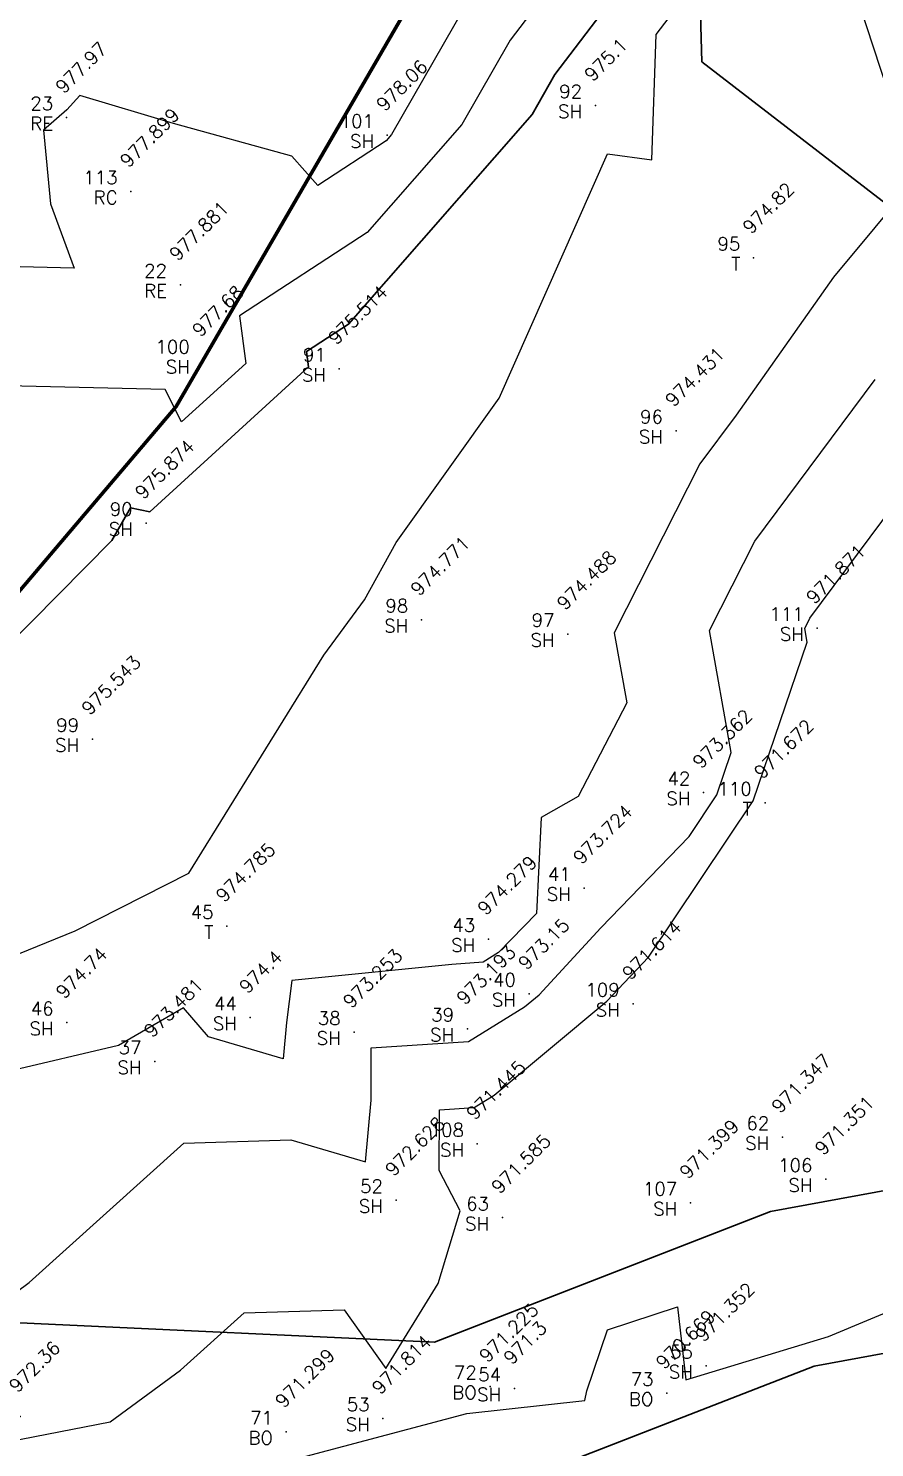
# Model space of a CAD drawing. Header units: metres. Extents: x 319894 to 3389272, y 120 to 6136017.
# Drawn here: x 321082.06 to 321097.93, y 3067865.39 to 3067892.01 of the extents above; entities that cross this region are included whole.
import ezdxf
from ezdxf.enums import TextEntityAlignment as Align

# ---------------------------------------------------------------- set-up
doc = ezdxf.new("R2010")
doc.units = ezdxf.units.M
doc.header["$MEASUREMENT"] = 0
for name, color, linetype in [('BO', 7, 'Continuous'), ('Contour', 254, 'Continuous'), ('Index_Contour', 8, 'Continuous'), ('Points', 7, 'Continuous'), ('Points-ELV', 6, 'Continuous'), ('Points-NUM', 4, 'Continuous'), ('Points-TXT', 3, 'Continuous'), ('RC', 7, 'Continuous'), ('RE', 7, 'Continuous'), ('SH', 7, 'Continuous'), ('T', 7, 'Continuous')]:
    doc.layers.add(name, color=color, linetype=linetype)
doc.styles.add('romans', font='romans.shx')

# ---------------------------------------------------------------- blocks, each defined once
blk = doc.blocks.new('POINTS')
at = {"layer": 'Points'}
blk.add_line((0, 0), (0, 0), dxfattribs=at)
blk.add_point((0, 0), dxfattribs=at)
at = {"layer": 'Points-ELV', "style": 'romans'}
blk.add_attdef('ELEV', text='', height=1, rotation=45, dxfattribs=at).set_placement((0, 0), align=Align.BOTTOM_LEFT)
at = {"layer": 'Points-NUM', "style": 'romans'}
blk.add_attdef('PTNUM', text='', height=1, dxfattribs=at).set_placement((0, 0), align=Align.BOTTOM_RIGHT)
at = {"layer": 'Points-TXT', "style": 'romans'}
blk.add_attdef('DESC', text='', height=1, dxfattribs=at).set_placement((0, 0), align=Align.BOTTOM_RIGHT)
blk = doc.blocks.new('SIT4')
at = {"color": 7}
for p, q in [((320361.461, 3067736.074, 1969.362), (320356.818, 3067728.062, 1969.362)), ((320361.461, 3067736.074, 987.586), (320356.818, 3067728.062, 987.586)), ((320356.818, 3067728.062, 987.586), (320361.461, 3067736.074, 987.586)), ((320356.818, 3067728.062, 1969.362), (320349.385, 3067719.328, 1969.362)), ((320356.818, 3067728.062, 987.586), (320349.385, 3067719.328, 987.586)), ((320349.385, 3067719.328, 987.586), (320356.818, 3067728.062, 987.586))]:
    blk.add_line(p, q, dxfattribs=at)
at = {"color": 1, "lineweight": 30, "elevation": 987.586}
blk.add_lwpolyline([(320370.962, 3067788.062), (320365.642, 3067786.817), (320365.22, 3067781.217), (320357.075, 3067768.983), (320351.198, 3067769.518), (320338.771, 3067776.828), (320320.261, 3067793.321), (320314.412, 3067798.558), (320311.03, 3067797.459), (320298.566, 3067783.015), (320298.855, 3067776.316), (320293.441, 3067769.683), (320295.803, 3067764.568), (320294.773, 3067759.718), (320296.035, 3067743.401), (320300.28, 3067731.268), (320306.229, 3067716.969), (320317.648, 3067711.854), (320321.527, 3067710.598), (320324.41, 3067708.85), (320339.069, 3067708.62), (320362.184, 3067707.54), (320368.815, 3067710.117), (320374.083, 3067711.085)], dxfattribs=at)
at = {"color": 5, "lineweight": 30}
blk.add_lwpolyline([(320365.877, 3067736.872), (320363.951, 3067734.337), (320363.522, 3067733.589), (320360.076, 3067729.657), (320359.292, 3067729.145), (320359.331, 3067728.855), (320356.355, 3067726.138), (320355.99, 3067726.214), (320355.64, 3067725.6), (320352.637, 3067722.567)], dxfattribs=at)
at = {"layer": 'Contour'}
for points in [[(320365.877, 3067736.872), (320363.951, 3067734.337), (320363.522, 3067733.589), (320360.076, 3067729.657), (320359.292, 3067729.145), (320359.331, 3067728.855), (320356.355, 3067726.138), (320355.99, 3067726.214), (320355.64, 3067725.6), (320352.637, 3067722.567)], [(320369.249, 3067736.901), (320370.726, 3067732.403), (320369.173, 3067730.539), (320367.349, 3067727.948), (320366.67, 3067727.036), (320365.064, 3067723.867), (320365.296, 3067722.557), (320364.387, 3067720.801), (320363.694, 3067720.407), (320363.606, 3067718.605), (320362.893, 3067717.872), (320362.603, 3067717.693), (320362.018, 3067717.651), (320359.019, 3067717.349), (320358.913, 3067716.559), (320358.852, 3067715.881), (320357.455, 3067716.295), (320356.984, 3067716.839), (320355.766, 3067716.13), (320353.696, 3067715.641)], [(320371.276, 3067761.041), (320368.375, 3067757.393), (320365.243, 3067747.588), (320365.622, 3067745.543), (320365.598, 3067745.371), (320365.454, 3067744.855), (320362.733, 3067738.945), (320362.561, 3067736.009), (320362.267, 3067735.622), (320360.886, 3067733.211), (320360.785, 3067733.096), (320359.505, 3067732.26), (320359.015, 3067732.806), (320356.796, 3067733.422), (320355.04, 3067733.944), (320354.794, 3067733.674), (320354.358, 3067733.297), (320354.489, 3067731.915), (320354.932, 3067730.709), (320351.379, 3067730.792), (320350.834, 3067729.836), (320350.276, 3067727.394), (320349.131, 3067728.41)], [(320353.402, 3067711.18), (320354.092, 3067711.687), (320356.989, 3067714.298), (320358.999, 3067714.362), (320360.398, 3067713.947), (320360.502, 3067715.104), (320360.505, 3067716.086), (320362.329, 3067716.205), (320363.381, 3067716.853), (320363.657, 3067717.082), (320364.813, 3067718.336), (320366.465, 3067720.052), (320366.985, 3067720.832), (320367.255, 3067721.622), (320366.851, 3067723.91), (320367.702, 3067725.59), (320369.957, 3067728.619)], [(320374.188, 3067762.329), (320369.478, 3067756.407), (320366.782, 3067747.965), (320367.108, 3067746.204), (320366.978, 3067745.276), (320366.199, 3067742.498), (320364.337, 3067738.451), (320364.219, 3067736.441), (320363.109, 3067734.98), (320362.204, 3067733.4), (320360.431, 3067731.377), (320358.033, 3067729.81), (320358.153, 3067728.922), (320356.948, 3067727.823), (320356.642, 3067728.433), (320353.684, 3067728.503), (320350.923, 3067723.657), (320350.885, 3067723.491), (320348.448, 3067725.654), (320348.112, 3067725.544), (320346.078, 3067724.7)], [(320348.572, 3067708.428), (320352.761, 3067708.883), (320353.228, 3067708.612), (320355.612, 3067709.076), (320356.925, 3067710.039), (320358.119, 3067711.115), (320359.999, 3067711.175), (320360.781, 3067710.072), (320361.762, 3067711.665), (320362.172, 3067713.031), (320361.781, 3067713.788), (320361.785, 3067714.927), (320362.435, 3067714.969), (320362.811, 3067715.201), (320364.926, 3067716.959), (320365.248, 3067717.308), (320365.708, 3067717.786), (320367.667, 3067720.719), (320368.683, 3067723.692), (320368.637, 3067723.953), (320368.734, 3067724.145), (320372.565, 3067729.29)], [(320343.01, 3067704.111), (320362.299, 3067709.229), (320364.509, 3067709.474), (320364.549, 3067709.657), (320364.934, 3067710.8), (320366.25, 3067711.229), (320366.406, 3067709.858), (320369.082, 3067710.675), (320371.39, 3067711.634)]]:
    blk.add_lwpolyline(points, dxfattribs=at)
at = {"layer": 'Index_Contour'}
blk.add_lwpolyline([(320353.706, 3067717.777), (320354.952, 3067718.28), (320357.082, 3067719.363), (320359.618, 3067723.45), (320360.376, 3067724.49), (320360.973, 3067725.565), (320362.904, 3067728.27), (320364.935, 3067732.848), (320365.769, 3067732.739), (320365.852, 3067735.09), (320367.534, 3067737.303)], dxfattribs=at)
at = {"layer": 'BO', "linetype": 'Continuous'}
ref = blk.add_blockref('POINTS', (320362.735, 3067709.737, 971.225), dxfattribs=at)
ref.add_attrib('PTNUM', '72', dxfattribs={"layer": 'Points-NUM', "height": 0.25, "style": 'romans'}).set_placement((320362.485, 3067709.799, 971.225), align=Align.BOTTOM_RIGHT)
ref.add_attrib('DESC', 'BO', dxfattribs={"layer": 'Points-TXT', "height": 0.25, "style": 'romans'}).set_placement((320362.485, 3067709.424, 971.225), align=Align.BOTTOM_RIGHT)
ref.add_attrib('ELEV', '971.225', dxfattribs={"layer": 'Points-ELV', "height": 0.25, "rotation": 45, "style": 'romans'}).set_placement((320362.735, 3067710.112, 971.225), align=Align.BOTTOM_LEFT)
ref = blk.add_blockref('POINTS', (320366.049, 3067709.611, 970.669), dxfattribs=at)
ref.add_attrib('PTNUM', '73', dxfattribs={"layer": 'Points-NUM', "height": 0.25, "style": 'romans'}).set_placement((320365.799, 3067709.673, 970.669), align=Align.BOTTOM_RIGHT)
ref.add_attrib('DESC', 'BO', dxfattribs={"layer": 'Points-TXT', "height": 0.25, "style": 'romans'}).set_placement((320365.799, 3067709.298, 970.669), align=Align.BOTTOM_RIGHT)
ref.add_attrib('ELEV', '970.669', dxfattribs={"layer": 'Points-ELV', "height": 0.25, "rotation": 45, "style": 'romans'}).set_placement((320366.049, 3067709.986, 970.669), align=Align.BOTTOM_LEFT)
ref = blk.add_blockref('POINTS', (320358.912, 3067708.885, 971.299), dxfattribs=at)
ref.add_attrib('PTNUM', '71', dxfattribs={"layer": 'Points-NUM', "height": 0.25, "style": 'romans'}).set_placement((320358.662, 3067708.947, 971.299), align=Align.BOTTOM_RIGHT)
ref.add_attrib('DESC', 'BO', dxfattribs={"layer": 'Points-TXT', "height": 0.25, "style": 'romans'}).set_placement((320358.662, 3067708.572, 971.299), align=Align.BOTTOM_RIGHT)
ref.add_attrib('ELEV', '971.299', dxfattribs={"layer": 'Points-ELV', "height": 0.25, "rotation": 45, "style": 'romans'}).set_placement((320358.912, 3067709.26, 971.299), align=Align.BOTTOM_LEFT)
at = {"layer": 'RC', "linetype": 'Continuous'}
ref = blk.add_blockref('POINTS', (320355.999, 3067732.145, 977.899), dxfattribs=at)
ref.add_attrib('PTNUM', '113', dxfattribs={"layer": 'Points-NUM', "height": 0.25, "style": 'romans'}).set_placement((320355.749, 3067732.207, 977.899), align=Align.BOTTOM_RIGHT)
ref.add_attrib('DESC', 'RC', dxfattribs={"layer": 'Points-TXT', "height": 0.25, "style": 'romans'}).set_placement((320355.749, 3067731.832, 977.899), align=Align.BOTTOM_RIGHT)
ref.add_attrib('ELEV', '977.899', dxfattribs={"layer": 'Points-ELV', "height": 0.25, "rotation": 45, "style": 'romans'}).set_placement((320355.999, 3067732.52, 977.899), align=Align.BOTTOM_LEFT)
at = {"layer": 'RE', "linetype": 'Continuous'}
ref = blk.add_blockref('POINTS', (320354.791, 3067733.534, 977.97), dxfattribs=at)
ref.add_attrib('PTNUM', '23', dxfattribs={"layer": 'Points-NUM', "height": 0.25, "style": 'romans'}).set_placement((320354.541, 3067733.596, 977.97), align=Align.BOTTOM_RIGHT)
ref.add_attrib('DESC', 'RE', dxfattribs={"layer": 'Points-TXT', "height": 0.25, "style": 'romans'}).set_placement((320354.541, 3067733.221, 977.97), align=Align.BOTTOM_RIGHT)
ref.add_attrib('ELEV', '977.97', dxfattribs={"layer": 'Points-ELV', "height": 0.25, "rotation": 45, "style": 'romans'}).set_placement((320354.791, 3067733.909, 977.97), align=Align.BOTTOM_LEFT)
ref = blk.add_blockref('POINTS', (320356.925, 3067730.396, 977.881), dxfattribs=at)
ref.add_attrib('PTNUM', '22', dxfattribs={"layer": 'Points-NUM', "height": 0.25, "style": 'romans'}).set_placement((320356.675, 3067730.458, 977.881), align=Align.BOTTOM_RIGHT)
ref.add_attrib('DESC', 'RE', dxfattribs={"layer": 'Points-TXT', "height": 0.25, "style": 'romans'}).set_placement((320356.675, 3067730.083, 977.881), align=Align.BOTTOM_RIGHT)
ref.add_attrib('ELEV', '977.881', dxfattribs={"layer": 'Points-ELV', "height": 0.25, "rotation": 45, "style": 'romans'}).set_placement((320356.925, 3067730.771, 977.881), align=Align.BOTTOM_LEFT)
at = {"layer": 'SH', "linetype": 'Continuous'}
ref = blk.add_blockref('POINTS', (320364.709, 3067733.76, 975.1), dxfattribs=at)
ref.add_attrib('PTNUM', '92', dxfattribs={"layer": 'Points-NUM', "height": 0.25, "style": 'romans'}).set_placement((320364.459, 3067733.822, 975.1), align=Align.BOTTOM_RIGHT)
ref.add_attrib('DESC', 'SH', dxfattribs={"layer": 'Points-TXT', "height": 0.25, "style": 'romans'}).set_placement((320364.459, 3067733.447, 975.1), align=Align.BOTTOM_RIGHT)
ref.add_attrib('ELEV', '975.1', dxfattribs={"layer": 'Points-ELV', "height": 0.25, "rotation": 45, "style": 'romans'}).set_placement((320364.709, 3067734.135, 975.1), align=Align.BOTTOM_LEFT)
ref = blk.add_blockref('POINTS', (320360.807, 3067733.2, 978.06), dxfattribs=at)
ref.add_attrib('PTNUM', '101', dxfattribs={"layer": 'Points-NUM', "height": 0.25, "style": 'romans'}).set_placement((320360.557, 3067733.262, 978.06), align=Align.BOTTOM_RIGHT)
ref.add_attrib('DESC', 'SH', dxfattribs={"layer": 'Points-TXT', "height": 0.25, "style": 'romans'}).set_placement((320360.557, 3067732.887, 978.06), align=Align.BOTTOM_RIGHT)
ref.add_attrib('ELEV', '978.06', dxfattribs={"layer": 'Points-ELV', "height": 0.25, "rotation": 45, "style": 'romans'}).set_placement((320360.807, 3067733.575, 978.06), align=Align.BOTTOM_LEFT)
ref = blk.add_blockref('POINTS', (320357.352, 3067728.969, 977.68), dxfattribs=at)
ref.add_attrib('PTNUM', '100', dxfattribs={"layer": 'Points-NUM', "height": 0.25, "style": 'romans'}).set_placement((320357.102, 3067729.031, 977.68), align=Align.BOTTOM_RIGHT)
ref.add_attrib('DESC', 'SH', dxfattribs={"layer": 'Points-TXT', "height": 0.25, "style": 'romans'}).set_placement((320357.102, 3067728.656, 977.68), align=Align.BOTTOM_RIGHT)
ref.add_attrib('ELEV', '977.68', dxfattribs={"layer": 'Points-ELV', "height": 0.25, "rotation": 45, "style": 'romans'}).set_placement((320357.352, 3067729.344, 977.68), align=Align.BOTTOM_LEFT)
ref = blk.add_blockref('POINTS', (320359.904, 3067728.822, 975.514), dxfattribs=at)
ref.add_attrib('PTNUM', '91', dxfattribs={"layer": 'Points-NUM', "height": 0.25, "style": 'romans'}).set_placement((320359.654, 3067728.884, 975.514), align=Align.BOTTOM_RIGHT)
ref.add_attrib('DESC', 'SH', dxfattribs={"layer": 'Points-TXT', "height": 0.25, "style": 'romans'}).set_placement((320359.654, 3067728.509, 975.514), align=Align.BOTTOM_RIGHT)
ref.add_attrib('ELEV', '975.514', dxfattribs={"layer": 'Points-ELV', "height": 0.25, "rotation": 45, "style": 'romans'}).set_placement((320359.904, 3067729.197, 975.514), align=Align.BOTTOM_LEFT)
ref = blk.add_blockref('POINTS', (320366.226, 3067727.659, 974.431), dxfattribs=at)
ref.add_attrib('PTNUM', '96', dxfattribs={"layer": 'Points-NUM', "height": 0.25, "style": 'romans'}).set_placement((320365.976, 3067727.721, 974.431), align=Align.BOTTOM_RIGHT)
ref.add_attrib('DESC', 'SH', dxfattribs={"layer": 'Points-TXT', "height": 0.25, "style": 'romans'}).set_placement((320365.976, 3067727.346, 974.431), align=Align.BOTTOM_RIGHT)
ref.add_attrib('ELEV', '974.431', dxfattribs={"layer": 'Points-ELV', "height": 0.25, "rotation": 45, "style": 'romans'}).set_placement((320366.226, 3067728.034, 974.431), align=Align.BOTTOM_LEFT)
ref = blk.add_blockref('POINTS', (320356.281, 3067725.926, 975.874), dxfattribs=at)
ref.add_attrib('PTNUM', '90', dxfattribs={"layer": 'Points-NUM', "height": 0.25, "style": 'romans'}).set_placement((320356.031, 3067725.988, 975.874), align=Align.BOTTOM_RIGHT)
ref.add_attrib('DESC', 'SH', dxfattribs={"layer": 'Points-TXT', "height": 0.25, "style": 'romans'}).set_placement((320356.031, 3067725.613, 975.874), align=Align.BOTTOM_RIGHT)
ref.add_attrib('ELEV', '975.874', dxfattribs={"layer": 'Points-ELV', "height": 0.25, "rotation": 45, "style": 'romans'}).set_placement((320356.281, 3067726.301, 975.874), align=Align.BOTTOM_LEFT)
ref = blk.add_blockref('POINTS', (320361.45, 3067724.114, 974.771), dxfattribs=at)
ref.add_attrib('PTNUM', '98', dxfattribs={"layer": 'Points-NUM', "height": 0.25, "style": 'romans'}).set_placement((320361.2, 3067724.176, 974.771), align=Align.BOTTOM_RIGHT)
ref.add_attrib('DESC', 'SH', dxfattribs={"layer": 'Points-TXT', "height": 0.25, "style": 'romans'}).set_placement((320361.2, 3067723.801, 974.771), align=Align.BOTTOM_RIGHT)
ref.add_attrib('ELEV', '974.771', dxfattribs={"layer": 'Points-ELV', "height": 0.25, "rotation": 45, "style": 'romans'}).set_placement((320361.45, 3067724.489, 974.771), align=Align.BOTTOM_LEFT)
ref = blk.add_blockref('POINTS', (320368.868, 3067723.959, 971.871), dxfattribs=at)
ref.add_attrib('PTNUM', '111', dxfattribs={"layer": 'Points-NUM', "height": 0.25, "style": 'romans'}).set_placement((320368.618, 3067724.021, 971.871), align=Align.BOTTOM_RIGHT)
ref.add_attrib('DESC', 'SH', dxfattribs={"layer": 'Points-TXT', "height": 0.25, "style": 'romans'}).set_placement((320368.618, 3067723.646, 971.871), align=Align.BOTTOM_RIGHT)
ref.add_attrib('ELEV', '971.871', dxfattribs={"layer": 'Points-ELV', "height": 0.25, "rotation": 45, "style": 'romans'}).set_placement((320368.868, 3067724.334, 971.871), align=Align.BOTTOM_LEFT)
ref = blk.add_blockref('POINTS', (320364.193, 3067723.846, 974.488), dxfattribs=at)
ref.add_attrib('PTNUM', '97', dxfattribs={"layer": 'Points-NUM', "height": 0.25, "style": 'romans'}).set_placement((320363.943, 3067723.908, 974.488), align=Align.BOTTOM_RIGHT)
ref.add_attrib('DESC', 'SH', dxfattribs={"layer": 'Points-TXT', "height": 0.25, "style": 'romans'}).set_placement((320363.943, 3067723.533, 974.488), align=Align.BOTTOM_RIGHT)
ref.add_attrib('ELEV', '974.488', dxfattribs={"layer": 'Points-ELV', "height": 0.25, "rotation": 45, "style": 'romans'}).set_placement((320364.193, 3067724.221, 974.488), align=Align.BOTTOM_LEFT)
ref = blk.add_blockref('POINTS', (320355.276, 3067721.877, 975.543), dxfattribs=at)
ref.add_attrib('PTNUM', '99', dxfattribs={"layer": 'Points-NUM', "height": 0.25, "style": 'romans'}).set_placement((320355.026, 3067721.939, 975.543), align=Align.BOTTOM_RIGHT)
ref.add_attrib('DESC', 'SH', dxfattribs={"layer": 'Points-TXT', "height": 0.25, "style": 'romans'}).set_placement((320355.026, 3067721.564, 975.543), align=Align.BOTTOM_RIGHT)
ref.add_attrib('ELEV', '975.543', dxfattribs={"layer": 'Points-ELV', "height": 0.25, "rotation": 45, "style": 'romans'}).set_placement((320355.276, 3067722.252, 975.543), align=Align.BOTTOM_LEFT)
ref = blk.add_blockref('POINTS', (320366.739, 3067720.873, 973.362), dxfattribs=at)
ref.add_attrib('PTNUM', '42', dxfattribs={"layer": 'Points-NUM', "height": 0.25, "style": 'romans'}).set_placement((320366.489, 3067720.935, 973.362), align=Align.BOTTOM_RIGHT)
ref.add_attrib('DESC', 'SH', dxfattribs={"layer": 'Points-TXT', "height": 0.25, "style": 'romans'}).set_placement((320366.489, 3067720.56, 973.362), align=Align.BOTTOM_RIGHT)
ref.add_attrib('ELEV', '973.362', dxfattribs={"layer": 'Points-ELV', "height": 0.25, "rotation": 45, "style": 'romans'}).set_placement((320366.739, 3067721.248, 973.362), align=Align.BOTTOM_LEFT)
ref = blk.add_blockref('POINTS', (320364.498, 3067719.08, 973.724), dxfattribs=at)
ref.add_attrib('PTNUM', '41', dxfattribs={"layer": 'Points-NUM', "height": 0.25, "style": 'romans'}).set_placement((320364.248, 3067719.142, 973.724), align=Align.BOTTOM_RIGHT)
ref.add_attrib('DESC', 'SH', dxfattribs={"layer": 'Points-TXT', "height": 0.25, "style": 'romans'}).set_placement((320364.248, 3067718.767, 973.724), align=Align.BOTTOM_RIGHT)
ref.add_attrib('ELEV', '973.724', dxfattribs={"layer": 'Points-ELV', "height": 0.25, "rotation": 45, "style": 'romans'}).set_placement((320364.498, 3067719.455, 973.724), align=Align.BOTTOM_LEFT)
ref = blk.add_blockref('POINTS', (320362.705, 3067718.126, 974.279), dxfattribs=at)
ref.add_attrib('PTNUM', '43', dxfattribs={"layer": 'Points-NUM', "height": 0.25, "style": 'romans'}).set_placement((320362.455, 3067718.188, 974.279), align=Align.BOTTOM_RIGHT)
ref.add_attrib('DESC', 'SH', dxfattribs={"layer": 'Points-TXT', "height": 0.25, "style": 'romans'}).set_placement((320362.455, 3067717.813, 974.279), align=Align.BOTTOM_RIGHT)
ref.add_attrib('ELEV', '974.279', dxfattribs={"layer": 'Points-ELV', "height": 0.25, "rotation": 45, "style": 'romans'}).set_placement((320362.705, 3067718.501, 974.279), align=Align.BOTTOM_LEFT)
ref = blk.add_blockref('POINTS', (320363.467, 3067717.101, 973.15), dxfattribs=at)
ref.add_attrib('PTNUM', '40', dxfattribs={"layer": 'Points-NUM', "height": 0.25, "style": 'romans'}).set_placement((320363.217, 3067717.163, 973.15), align=Align.BOTTOM_RIGHT)
ref.add_attrib('DESC', 'SH', dxfattribs={"layer": 'Points-TXT', "height": 0.25, "style": 'romans'}).set_placement((320363.217, 3067716.788, 973.15), align=Align.BOTTOM_RIGHT)
ref.add_attrib('ELEV', '973.15', dxfattribs={"layer": 'Points-ELV', "height": 0.25, "rotation": 45, "style": 'romans'}).set_placement((320363.467, 3067717.476, 973.15), align=Align.BOTTOM_LEFT)
ref = blk.add_blockref('POINTS', (320365.416, 3067716.912, 971.614), dxfattribs=at)
ref.add_attrib('PTNUM', '109', dxfattribs={"layer": 'Points-NUM', "height": 0.25, "style": 'romans'}).set_placement((320365.166, 3067716.974, 971.614), align=Align.BOTTOM_RIGHT)
ref.add_attrib('DESC', 'SH', dxfattribs={"layer": 'Points-TXT', "height": 0.25, "style": 'romans'}).set_placement((320365.166, 3067716.599, 971.614), align=Align.BOTTOM_RIGHT)
ref.add_attrib('ELEV', '971.614', dxfattribs={"layer": 'Points-ELV', "height": 0.25, "rotation": 45, "style": 'romans'}).set_placement((320365.416, 3067717.287, 971.614), align=Align.BOTTOM_LEFT)
ref = blk.add_blockref('POINTS', (320362.309, 3067716.444, 973.193), dxfattribs=at)
ref.add_attrib('PTNUM', '39', dxfattribs={"layer": 'Points-NUM', "height": 0.25, "style": 'romans'}).set_placement((320362.059, 3067716.506, 973.193), align=Align.BOTTOM_RIGHT)
ref.add_attrib('DESC', 'SH', dxfattribs={"layer": 'Points-TXT', "height": 0.25, "style": 'romans'}).set_placement((320362.059, 3067716.131, 973.193), align=Align.BOTTOM_RIGHT)
ref.add_attrib('ELEV', '973.193', dxfattribs={"layer": 'Points-ELV', "height": 0.25, "rotation": 45, "style": 'romans'}).set_placement((320362.309, 3067716.819, 973.193), align=Align.BOTTOM_LEFT)
ref = blk.add_blockref('POINTS', (320354.798, 3067716.559, 974.74), dxfattribs=at)
ref.add_attrib('PTNUM', '46', dxfattribs={"layer": 'Points-NUM', "height": 0.25, "style": 'romans'}).set_placement((320354.548, 3067716.621, 974.74), align=Align.BOTTOM_RIGHT)
ref.add_attrib('DESC', 'SH', dxfattribs={"layer": 'Points-TXT', "height": 0.25, "style": 'romans'}).set_placement((320354.548, 3067716.246, 974.74), align=Align.BOTTOM_RIGHT)
ref.add_attrib('ELEV', '974.74', dxfattribs={"layer": 'Points-ELV', "height": 0.25, "rotation": 45, "style": 'romans'}).set_placement((320354.798, 3067716.934, 974.74), align=Align.BOTTOM_LEFT)
ref = blk.add_blockref('POINTS', (320358.234, 3067716.655, 974.4), dxfattribs=at)
ref.add_attrib('PTNUM', '44', dxfattribs={"layer": 'Points-NUM', "height": 0.25, "style": 'romans'}).set_placement((320357.984, 3067716.717, 974.4), align=Align.BOTTOM_RIGHT)
ref.add_attrib('DESC', 'SH', dxfattribs={"layer": 'Points-TXT', "height": 0.25, "style": 'romans'}).set_placement((320357.984, 3067716.342, 974.4), align=Align.BOTTOM_RIGHT)
ref.add_attrib('ELEV', '974.4', dxfattribs={"layer": 'Points-ELV', "height": 0.25, "rotation": 45, "style": 'romans'}).set_placement((320358.234, 3067717.03, 974.4), align=Align.BOTTOM_LEFT)
ref = blk.add_blockref('POINTS', (320360.182, 3067716.38, 973.253), dxfattribs=at)
ref.add_attrib('PTNUM', '38', dxfattribs={"layer": 'Points-NUM', "height": 0.25, "style": 'romans'}).set_placement((320359.932, 3067716.442, 973.253), align=Align.BOTTOM_RIGHT)
ref.add_attrib('DESC', 'SH', dxfattribs={"layer": 'Points-TXT', "height": 0.25, "style": 'romans'}).set_placement((320359.932, 3067716.067, 973.253), align=Align.BOTTOM_RIGHT)
ref.add_attrib('ELEV', '973.253', dxfattribs={"layer": 'Points-ELV', "height": 0.25, "rotation": 45, "style": 'romans'}).set_placement((320360.182, 3067716.755, 973.253), align=Align.BOTTOM_LEFT)
ref = blk.add_blockref('POINTS', (320356.446, 3067715.829, 973.481), dxfattribs=at)
ref.add_attrib('PTNUM', '37', dxfattribs={"layer": 'Points-NUM', "height": 0.25, "style": 'romans'}).set_placement((320356.196, 3067715.891, 973.481), align=Align.BOTTOM_RIGHT)
ref.add_attrib('DESC', 'SH', dxfattribs={"layer": 'Points-TXT', "height": 0.25, "style": 'romans'}).set_placement((320356.196, 3067715.516, 973.481), align=Align.BOTTOM_RIGHT)
ref.add_attrib('ELEV', '973.481', dxfattribs={"layer": 'Points-ELV', "height": 0.25, "rotation": 45, "style": 'romans'}).set_placement((320356.446, 3067716.204, 973.481), align=Align.BOTTOM_LEFT)
ref = blk.add_blockref('POINTS', (320368.22, 3067714.41, 971.347), dxfattribs=at)
ref.add_attrib('PTNUM', '62', dxfattribs={"layer": 'Points-NUM', "height": 0.25, "style": 'romans'}).set_placement((320367.97, 3067714.472, 971.347), align=Align.BOTTOM_RIGHT)
ref.add_attrib('DESC', 'SH', dxfattribs={"layer": 'Points-TXT', "height": 0.25, "style": 'romans'}).set_placement((320367.97, 3067714.097, 971.347), align=Align.BOTTOM_RIGHT)
ref.add_attrib('ELEV', '971.347', dxfattribs={"layer": 'Points-ELV', "height": 0.25, "rotation": 45, "style": 'romans'}).set_placement((320368.22, 3067714.785, 971.347), align=Align.BOTTOM_LEFT)
ref = blk.add_blockref('POINTS', (320362.495, 3067714.284, 971.445), dxfattribs=at)
ref.add_attrib('PTNUM', '108', dxfattribs={"layer": 'Points-NUM', "height": 0.25, "style": 'romans'}).set_placement((320362.245, 3067714.346, 971.445), align=Align.BOTTOM_RIGHT)
ref.add_attrib('DESC', 'SH', dxfattribs={"layer": 'Points-TXT', "height": 0.25, "style": 'romans'}).set_placement((320362.245, 3067713.971, 971.445), align=Align.BOTTOM_RIGHT)
ref.add_attrib('ELEV', '971.445', dxfattribs={"layer": 'Points-ELV', "height": 0.25, "rotation": 45, "style": 'romans'}).set_placement((320362.495, 3067714.659, 971.445), align=Align.BOTTOM_LEFT)
ref = blk.add_blockref('POINTS', (320369.03, 3067713.622, 971.351), dxfattribs=at)
ref.add_attrib('PTNUM', '106', dxfattribs={"layer": 'Points-NUM', "height": 0.25, "style": 'romans'}).set_placement((320368.78, 3067713.684, 971.351), align=Align.BOTTOM_RIGHT)
ref.add_attrib('DESC', 'SH', dxfattribs={"layer": 'Points-TXT', "height": 0.25, "style": 'romans'}).set_placement((320368.78, 3067713.309, 971.351), align=Align.BOTTOM_RIGHT)
ref.add_attrib('ELEV', '971.351', dxfattribs={"layer": 'Points-ELV', "height": 0.25, "rotation": 45, "style": 'romans'}).set_placement((320369.03, 3067713.997, 971.351), align=Align.BOTTOM_LEFT)
ref = blk.add_blockref('POINTS', (320360.974, 3067713.228, 972.628), dxfattribs=at)
ref.add_attrib('PTNUM', '52', dxfattribs={"layer": 'Points-NUM', "height": 0.25, "style": 'romans'}).set_placement((320360.724, 3067713.29, 972.628), align=Align.BOTTOM_RIGHT)
ref.add_attrib('DESC', 'SH', dxfattribs={"layer": 'Points-TXT', "height": 0.25, "style": 'romans'}).set_placement((320360.724, 3067712.915, 972.628), align=Align.BOTTOM_RIGHT)
ref.add_attrib('ELEV', '972.628', dxfattribs={"layer": 'Points-ELV', "height": 0.25, "rotation": 45, "style": 'romans'}).set_placement((320360.974, 3067713.603, 972.628), align=Align.BOTTOM_LEFT)
ref = blk.add_blockref('POINTS', (320366.494, 3067713.18, 971.399), dxfattribs=at)
ref.add_attrib('PTNUM', '107', dxfattribs={"layer": 'Points-NUM', "height": 0.25, "style": 'romans'}).set_placement((320366.244, 3067713.242, 971.399), align=Align.BOTTOM_RIGHT)
ref.add_attrib('DESC', 'SH', dxfattribs={"layer": 'Points-TXT', "height": 0.25, "style": 'romans'}).set_placement((320366.244, 3067712.867, 971.399), align=Align.BOTTOM_RIGHT)
ref.add_attrib('ELEV', '971.399', dxfattribs={"layer": 'Points-ELV', "height": 0.25, "rotation": 45, "style": 'romans'}).set_placement((320366.494, 3067713.555, 971.399), align=Align.BOTTOM_LEFT)
ref = blk.add_blockref('POINTS', (320362.964, 3067712.902, 971.585), dxfattribs=at)
ref.add_attrib('PTNUM', '63', dxfattribs={"layer": 'Points-NUM', "height": 0.25, "style": 'romans'}).set_placement((320362.714, 3067712.964, 971.585), align=Align.BOTTOM_RIGHT)
ref.add_attrib('DESC', 'SH', dxfattribs={"layer": 'Points-TXT', "height": 0.25, "style": 'romans'}).set_placement((320362.714, 3067712.589, 971.585), align=Align.BOTTOM_RIGHT)
ref.add_attrib('ELEV', '971.585', dxfattribs={"layer": 'Points-ELV', "height": 0.25, "rotation": 45, "style": 'romans'}).set_placement((320362.964, 3067713.277, 971.585), align=Align.BOTTOM_LEFT)
ref = blk.add_blockref('POINTS', (320366.787, 3067710.122, 971.352), dxfattribs=at)
ref.add_attrib('PTNUM', '55', dxfattribs={"layer": 'Points-NUM', "height": 0.25, "style": 'romans'}).set_placement((320366.537, 3067710.184, 971.352), align=Align.BOTTOM_RIGHT)
ref.add_attrib('DESC', 'SH', dxfattribs={"layer": 'Points-TXT', "height": 0.25, "style": 'romans'}).set_placement((320366.537, 3067709.809, 971.352), align=Align.BOTTOM_RIGHT)
ref.add_attrib('ELEV', '971.352', dxfattribs={"layer": 'Points-ELV', "height": 0.25, "rotation": 45, "style": 'romans'}).set_placement((320366.787, 3067710.497, 971.352), align=Align.BOTTOM_LEFT)
ref = blk.add_blockref('POINTS', (320363.191, 3067709.699, 971.3), dxfattribs=at)
ref.add_attrib('PTNUM', '54', dxfattribs={"layer": 'Points-NUM', "height": 0.25, "style": 'romans'}).set_placement((320362.941, 3067709.761, 971.3), align=Align.BOTTOM_RIGHT)
ref.add_attrib('DESC', 'SH', dxfattribs={"layer": 'Points-TXT', "height": 0.25, "style": 'romans'}).set_placement((320362.941, 3067709.386, 971.3), align=Align.BOTTOM_RIGHT)
ref.add_attrib('ELEV', '971.3', dxfattribs={"layer": 'Points-ELV', "height": 0.25, "rotation": 45, "style": 'romans'}).set_placement((320363.191, 3067710.074, 971.3), align=Align.BOTTOM_LEFT)
ref = blk.add_blockref('POINTS', (320353.918, 3067709.174, 972.36), dxfattribs=at)
ref.add_attrib('PTNUM', '64', dxfattribs={"layer": 'Points-NUM', "height": 0.25, "style": 'romans'}).set_placement((320353.668, 3067709.236, 972.36), align=Align.BOTTOM_RIGHT)
ref.add_attrib('DESC', 'SH', dxfattribs={"layer": 'Points-TXT', "height": 0.25, "style": 'romans'}).set_placement((320353.668, 3067708.861, 972.36), align=Align.BOTTOM_RIGHT)
ref.add_attrib('ELEV', '972.36', dxfattribs={"layer": 'Points-ELV', "height": 0.25, "rotation": 45, "style": 'romans'}).set_placement((320353.918, 3067709.549, 972.36), align=Align.BOTTOM_LEFT)
ref = blk.add_blockref('POINTS', (320360.725, 3067709.138, 971.814), dxfattribs=at)
ref.add_attrib('PTNUM', '53', dxfattribs={"layer": 'Points-NUM', "height": 0.25, "style": 'romans'}).set_placement((320360.475, 3067709.2, 971.814), align=Align.BOTTOM_RIGHT)
ref.add_attrib('DESC', 'SH', dxfattribs={"layer": 'Points-TXT', "height": 0.25, "style": 'romans'}).set_placement((320360.475, 3067708.825, 971.814), align=Align.BOTTOM_RIGHT)
ref.add_attrib('ELEV', '971.814', dxfattribs={"layer": 'Points-ELV', "height": 0.25, "rotation": 45, "style": 'romans'}).set_placement((320360.725, 3067709.513, 971.814), align=Align.BOTTOM_LEFT)
at = {"layer": 'T', "linetype": 'Continuous'}
ref = blk.add_blockref('POINTS', (320367.677, 3067730.901, 974.82), dxfattribs=at)
ref.add_attrib('PTNUM', '95', dxfattribs={"layer": 'Points-NUM', "height": 0.25, "style": 'romans'}).set_placement((320367.427, 3067730.963, 974.82), align=Align.BOTTOM_RIGHT)
ref.add_attrib('DESC', 'T', dxfattribs={"layer": 'Points-TXT', "height": 0.25, "style": 'romans'}).set_placement((320367.427, 3067730.588, 974.82), align=Align.BOTTOM_RIGHT)
ref.add_attrib('ELEV', '974.82', dxfattribs={"layer": 'Points-ELV', "height": 0.25, "rotation": 45, "style": 'romans'}).set_placement((320367.677, 3067731.276, 974.82), align=Align.BOTTOM_LEFT)
ref = blk.add_blockref('POINTS', (320367.891, 3067720.682, 971.672), dxfattribs=at)
ref.add_attrib('PTNUM', '110', dxfattribs={"layer": 'Points-NUM', "height": 0.25, "style": 'romans'}).set_placement((320367.641, 3067720.744, 971.672), align=Align.BOTTOM_RIGHT)
ref.add_attrib('DESC', 'T', dxfattribs={"layer": 'Points-TXT', "height": 0.25, "style": 'romans'}).set_placement((320367.641, 3067720.369, 971.672), align=Align.BOTTOM_RIGHT)
ref.add_attrib('ELEV', '971.672', dxfattribs={"layer": 'Points-ELV', "height": 0.25, "rotation": 45, "style": 'romans'}).set_placement((320367.891, 3067721.057, 971.672), align=Align.BOTTOM_LEFT)
ref = blk.add_blockref('POINTS', (320357.798, 3067718.368, 974.785), dxfattribs=at)
ref.add_attrib('PTNUM', '45', dxfattribs={"layer": 'Points-NUM', "height": 0.25, "style": 'romans'}).set_placement((320357.548, 3067718.43, 974.785), align=Align.BOTTOM_RIGHT)
ref.add_attrib('DESC', 'T', dxfattribs={"layer": 'Points-TXT', "height": 0.25, "style": 'romans'}).set_placement((320357.548, 3067718.055, 974.785), align=Align.BOTTOM_RIGHT)
ref.add_attrib('ELEV', '974.785', dxfattribs={"layer": 'Points-ELV', "height": 0.25, "rotation": 45, "style": 'romans'}).set_placement((320357.798, 3067718.743, 974.785), align=Align.BOTTOM_LEFT)

msp = doc.modelspace()

# ---------------------------------------------------------------- linework, layer by layer
at = {"color": 1, "lineweight": 30, "elevation": 987.586}
msp.add_lwpolyline([(321098.942, 3067944.864), (321093.622, 3067943.619), (321093.2, 3067938.019), (321085.055, 3067925.785), (321079.178, 3067926.321), (321066.751, 3067933.63), (321048.241, 3067950.123), (321042.392, 3067955.36), (321039.01, 3067954.261), (321026.546, 3067939.817), (321026.835, 3067933.118), (321021.421, 3067926.486), (321023.783, 3067921.37), (321022.753, 3067916.52), (321024.015, 3067900.204), (321028.26, 3067888.07), (321034.209, 3067873.771), (321045.628, 3067868.657), (321049.507, 3067867.4), (321052.39, 3067865.652), (321067.049, 3067865.422), (321090.164, 3067864.343), (321096.795, 3067866.919), (321102.063, 3067867.887)], dxfattribs=at)
at = {"color": 3, "lineweight": 30, "elevation": 987.586}
for points in [[(321098.344, 3067941.643), (321096.448, 3067941.199), (321096.133, 3067937.01), (321086.562, 3067922.636), (321078.237, 3067923.394), (321064.976, 3067931.194), (321046.243, 3067947.885), (321041.677, 3067951.974), (321040.734, 3067951.667), (321029.594, 3067938.758), (321029.881, 3067932.106), (321024.931, 3067926.041), (321026.925, 3067921.723), (321025.777, 3067916.32), (321026.976, 3067900.825), (321031.063, 3067889.143), (321036.522, 3067876.023), (321046.707, 3067871.461), (321050.764, 3067870.146), (321053.25, 3067868.639), (321067.143, 3067868.421), (321089.669, 3067867.369), (321095.973, 3067869.818), (321100.603, 3067870.669)], [(321104.016, 3067884.19), (321094.685, 3067891.38), (321094.393, 3067901.904), (321100.481, 3067924.409)]]:
    msp.add_lwpolyline(points, dxfattribs=at)
at = {"color": 2, "lineweight": 158}
msp.add_lwpolyline([(321098.336, 3067931.681), (321096.027, 3067923.183), (321095.668, 3067921.113), (321093.612, 3067910.047), (321092.784, 3067906.041), (321091.815, 3067901.445), (321089.441, 3067892.876), (321084.828, 3067884.916), (321077.365, 3067876.13), (321072.921, 3067872.217), (321065.372, 3067868.67), (321057.229, 3067866.183), (321048.368, 3067865.307), (321040.877, 3067865.49), (321036.121, 3067866.524), (321028.832, 3067870.795), (321023.131, 3067877.26), (321019.446, 3067887.359), (321016.245, 3067893.911)], dxfattribs=at)

# ---------------------------------------------------------------- block references
at = {"color": 251, "true_color": 0x636466}
msp.add_blockref('SIT4', (727.98, 156.802), dxfattribs=at)

doc.saveas('drawing.dxf')
